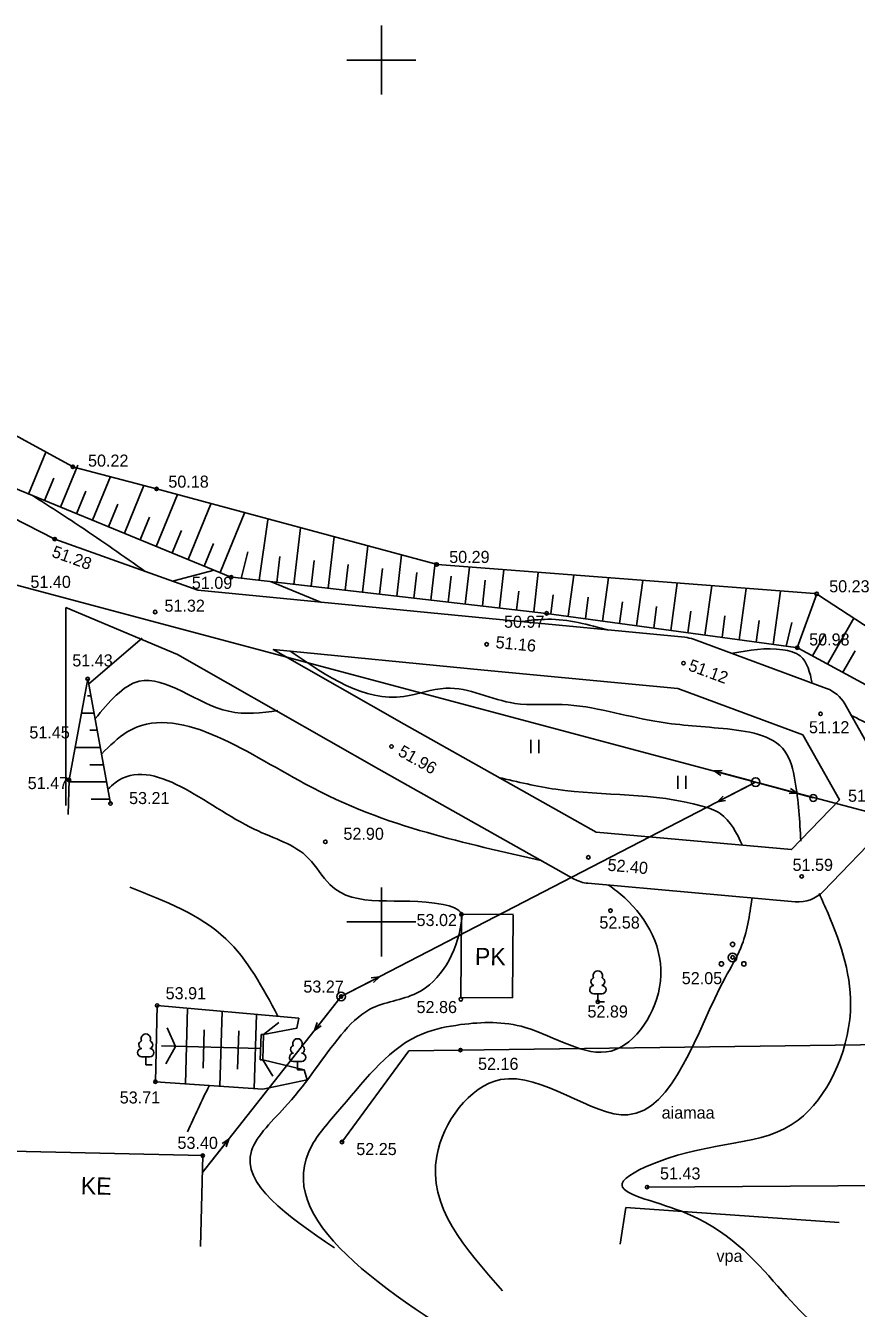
# Model space of a CAD drawing. Extents: x 640903 to 641355, y 6457484 to 6458007.
# Drawn here: x 641229.4 to 641277.5, y 6457527.6 to 6457602 of the extents above; entities that cross this region are included whole.
import ezdxf

# ---------------------------------------------------------------- set-up
doc = ezdxf.new("R2010")
doc.units = 0
for name, color, linetype in [('AED', 7, 'Continuous'), ('HALJASTUS', 7, 'Continuous'), ('HOONE', 7, 'Continuous'), ('HOONEDET', 7, 'Continuous'), ('HORISONTAAL', 7, 'Continuous'), ('KORGUS', 7, 'Continuous'), ('MOOTKORG_MUU', 7, 'Continuous'), ('MPOHULIIN', 7, 'Continuous'), ('POST', 7, 'Continuous'), ('PUU', 7, 'Continuous'), ('RELJEEF', 7, 'Continuous'), ('TEE', 7, 'Continuous'), ('VORK', 7, 'Continuous')]:
    doc.layers.add(name, color=color, linetype=linetype)

msp = doc.modelspace()

# ---------------------------------------------------------------- linework, layer by layer
at = {"layer": 'AED'}
for p, q in [((641264.1617930268, 6457533.437238327), (641263.8384289398, 6457531.298888892)), ((641276.54062, 6457532.56292), (641264.1617930268, 6457533.437238327))]:
    msp.add_line(p, q, dxfattribs=at)
at = {"layer": 'HALJASTUS'}
for p, q in [((641258.6628983121, 6457560.56001322), (641258.6628983121, 6457559.7988975085)), ((641259.1179542891, 6457560.56001322), (641259.1179542891, 6457559.7988975085)), ((641267.190844137, 6457558.482693084), (641267.190844137, 6457557.721577372)), ((641267.645900114, 6457558.482693084), (641267.645900114, 6457557.721577372)), ((641251.5784902094, 6457542.524756078), (641247.7097200002, 6457537.229120001)), ((641281.22002, 6457542.922620001), (641251.5784902094, 6457542.524756078)), ((641265.4013200001, 6457534.61572), (641282.87902, 6457534.73472))]:
    msp.add_line(p, q, dxfattribs=at)
at = {"layer": 'HOONE'}
for p, q in [((641254.6008200002, 6457545.610120001), (641254.63492, 6457550.43982)), ((641254.63492, 6457550.43982), (641257.6276200002, 6457550.44362)), ((641257.5933439919, 6457545.588991345), (641257.6274439918, 6457550.418691345)), ((641254.6008200002, 6457545.610120001), (641257.5933439919, 6457545.588991345)), ((641227.14362, 6457536.734320001), (641239.6330200001, 6457536.440120001)), ((641239.5087576323, 6457531.164924817), (641239.6330200004, 6457536.440120001))]:
    msp.add_line(p, q, dxfattribs=at)
at = {"layer": 'HOONEDET'}
for p, q in [((641242.9724846163, 6457542.0088223545), (641243.0155846163, 6457543.476722354)), ((641243.1655200002, 6457543.47232), (641243.0155846163, 6457543.476722354)), ((641243.12242, 6457542.00442), (641243.1655200002, 6457543.47232)), ((641243.12242, 6457542.00442), (641242.9724846163, 6457542.0088223545))]:
    msp.add_line(p, q, dxfattribs=at)
at = {"layer": 'HORISONTAAL'}
for p, q in [((641237.8874785425, 6457569.7798331715), (641240.3059495213, 6457570.412271547)), ((641243.5599325334, 6457569.7420769185), (641246.5144968132, 6457568.541757605)), ((641236.1187202976, 6457566.469734922), (641233.02, 6457563.8100000005))]:
    msp.add_line(p, q, dxfattribs=at)
for points in [[(641229.760446118, 6457574.738231088), (641232.53, 6457572.94), (641236.295110605, 6457570.333098134)], [(641258.1482778296, 6457567.434943564), (641259.64, 6457567.5600000005), (641263.1700101672, 6457566.922028862)], [(641274.3140462047, 6457554.691274701), (641273.98, 6457558.22), (641273.4, 6457559.9), (641269.81, 6457561.22), (641265.86, 6457561.640000001), (641260.48, 6457562.61), (641257.73, 6457562.68), (641253.73, 6457563.5600000005), (641251.3, 6457563.08), (641244.7047510517, 6457565.709505395)], [(641270.3738370693, 6457565.587902847), (641273.28, 6457565.79), (641274.28, 6457565.43), (641274.9750686279, 6457563.844890862)], [(641233.39, 6457561.78), (641235.9400000001, 6457563.96), (641241.14, 6457562.22), (641243.9974362048, 6457562.260565033)], [(641259.3267896961, 6457553.5487692095), (641252.66, 6457555.18), (641245.55, 6457558.0200000005), (641235.25, 6457561.0200000005), (641233.76, 6457559.74)], [(641277.2071377746, 6457562.005014518), (641279.85, 6457560.600000001), (641283.92, 6457556.93), (641286.47, 6457551.18), (641288.56, 6457549.49), (641288.6900000001, 6457546.08), (641288.16, 6457544.68), (641288.6, 6457540.93), (641289.91, 6457536.7700000005), (641291.71, 6457535.3100000005), (641294.54, 6457534.98), (641296.02, 6457525.34)], [(641234.13, 6457557.71), (641234.56, 6457558.08), (641242.62, 6457555.38), (641245.77, 6457553.69), (641247, 6457552.17), (641253.5700000001, 6457551.01), (641254.63492, 6457550.43982), (641254.63, 6457549.93), (641252.0346307385, 6457545.864731133), (641249.3200000001, 6457544.93), (641247.67, 6457543.45), (641244.55, 6457539.42), (641242.46, 6457536.72), (641247.27, 6457531.09)], [(641256.7856838023, 6457558.38889354), (641260.11, 6457557.7), (641268.6, 6457556.72), (641269.64, 6457556.29), (641270.9376299764, 6457554.426134672)], [(641256.77, 6457524.43), (641245.98, 6457537.0600000005), (641247.7000000001, 6457539.2700000005), (641252.43, 6457543.53), (641254.59, 6457544.04), (641258.33, 6457543.88), (641263.31, 6457542.51), (641266.18, 6457546.5600000005), (641264.11, 6457551.390000001), (641263.1715017376, 6457552.14027656)], [(641243.9962198654, 6457544.531976115), (641240.97, 6457549.0200000005), (641235.41, 6457552.01)], [(641271.487221547, 6457551.376386553), (641270.84, 6457548.5), (641269.93, 6457546.76), (641264.29, 6457538.8100000005), (641256.91, 6457540.850000001), (641253.2000000001, 6457536.42), (641257.02, 6457528.600000001)], [(641278.55, 6457525.5), (641277.55, 6457525.600000001), (641267.4, 6457533.21), (641263.96, 6457534.83), (641265.9400000001, 6457536.05), (641274.16, 6457538.5), (641277.1900000001, 6457544.79), (641275.9, 6457550.48), (641275.3804050412, 6457551.657697208)], [(641238.75, 6457537.83), (641240, 6457540.5), (641240.0041535231, 6457540.508822393)]]:
    msp.add_spline(points, degree=3, dxfattribs=at)
at = {"layer": 'KORGUS'}
for centre in [(641232.09492, 6457576.404020001), (641236.95672, 6457575.12252), (641231.04812, 6457572.212620001), (641253.20932, 6457570.7361200005), (641241.2837200001, 6457570.002720001), (641275.23862, 6457569.03552), (641236.87312, 6457567.98162), (641259.57892, 6457567.90252), (641256.09722, 6457566.10662), (641274.11532, 6457565.908019999), (641267.51622, 6457565.0146200005), (641232.9636200002, 6457564.098620001), (641232.9636200002, 6457564.098620001), (641275.46482, 6457562.07552), (641250.57782, 6457560.177620001), (641231.8787200002, 6457558.23642), (641234.28172, 6457556.87302), (641246.74632, 6457554.64502), (641261.99712, 6457553.745020001), (641274.3695200001, 6457552.64082), (641263.2818200001, 6457550.65572), (641254.63492, 6457550.43982), (641270.36372, 6457547.94342), (641247.65562, 6457545.675519999), (641254.6008200009, 6457545.510120001), (641262.54822, 6457545.3622200005), (641236.9897200001, 6457545.15772), (641254.57822, 6457542.56502), (641236.88902, 6457540.73102), (641247.7097200002, 6457537.229120001), (641239.6330200001, 6457536.440120001), (641265.4013200001, 6457534.61572)]:
    msp.add_circle(centre, 0.1, dxfattribs=at)
at = {"layer": 'MPOHULIIN'}
for p, q in [((641271.69932, 6457558.11562), (641219.93502, 6457571.90632)), ((641271.69932, 6457558.11562), (641247.65562, 6457545.675519999)), ((641269.2835611585, 6457558.759159953), (641269.7582639304, 6457558.786351785)), ((641269.2835611585, 6457558.759159953), (641269.6808268353, 6457558.497889788)), ((641271.4577268347, 6457558.179933216), (641269.2835611585, 6457558.759159953)), ((641271.6993199998, 6457558.11562), (641271.6993199998, 6457558.11562)), ((641271.6993199998, 6457558.11562), (641271.6993199998, 6457558.11562)), ((641271.6993200001, 6457558.11562), (641271.6993200001, 6457558.11562)), ((641324.81132, 6457543.95932), (641271.69932, 6457558.11562)), ((641271.4772958198, 6457558.000690847), (641269.4789317438, 6457556.966746449)), ((641271.9409057528, 6457558.051278948), (641274.1150046694, 6457557.471801683)), ((641274.1150046694, 6457557.471801683), (641273.6402987674, 6457557.444664551)), ((641274.1150046694, 6457557.471801683), (641273.7177691016, 6457557.733117622)), ((641269.4789317438, 6457556.966746449), (641269.8118861342, 6457557.306192308)), ((641269.4789317438, 6457556.966746449), (641269.9486325618, 6457557.04066031)), ((641247.877644181, 6457545.790449152), (641249.876008257, 6457546.824393552)), ((641249.876008257, 6457546.824393552), (641249.406307439, 6457546.75047969)), ((641249.876008257, 6457546.824393552), (641249.5430538664, 6457546.484947693)), ((641239.6094705573, 6457535.440397329), (641247.65562, 6457545.675519999)), ((641247.5011480004, 6457545.478944701), (641246.1105935657, 6457543.710086775)), ((641247.6556200003, 6457545.675519999), (641247.6556200003, 6457545.675519999)), ((641247.6556199997, 6457545.675520001), (641247.6556199997, 6457545.675520001)), ((641246.1105935657, 6457543.710086775), (641246.2730281526, 6457544.156961614)), ((641246.1105935657, 6457543.710086775), (641246.50748335, 6457543.971927598)), ((641239.763942557, 6457535.636972628), (641241.1544969917, 6457537.405830555)), ((641241.1544969917, 6457537.405830555), (641240.7576072073, 6457537.1439897325)), ((641241.1544969917, 6457537.405830555), (641240.9920624048, 6457536.9589557145)), ((641239.6094705575, 6457535.440397329), (641239.6094705575, 6457535.440397329))]:
    msp.add_line(p, q, dxfattribs=at)
at = {"layer": 'POST'}
msp.add_line((641275.03992, 6457557.19202), (641271.69932, 6457558.11562), dxfattribs=at)
for centre, radius in [((641271.69932, 6457558.11562), 0.25), ((641275.0399199999, 6457557.192019999), 0.20000000000000018), ((641247.65562, 6457545.675519999), 0.25), ((641247.65562, 6457545.675519999), 0.023351047801725144)]:
    msp.add_circle(centre, radius, dxfattribs=at)
at = {"layer": 'PUU'}
for p, q in [((641262.78822, 6457545.83722), (641262.30822, 6457545.83722)), ((641262.54822, 6457545.3622200005), (641262.54822, 6457545.83722)), ((641262.92822, 6457545.3622200005), (641262.54822, 6457545.3622200005)), ((641236.5697200001, 6457542.176820001), (641236.0897200002, 6457542.176820001)), ((641236.3297200002, 6457541.701820001), (641236.3297200002, 6457542.176820001)), ((641236.7097200002, 6457541.701820001), (641236.3297200002, 6457541.701820001)), ((641245.37132, 6457541.90342), (641244.89132, 6457541.90342)), ((641245.13132, 6457541.42842), (641245.13132, 6457541.90342)), ((641245.51132, 6457541.42842), (641245.13132, 6457541.42842))]:
    msp.add_line(p, q, dxfattribs=at)
for centre, radius in [((641270.36372, 6457548.69342), 0.125), ((641269.71372, 6457547.56842), 0.125), ((641270.36372, 6457547.94342), 0.25), ((641271.01372, 6457547.56842), 0.125)]:
    msp.add_circle(centre, radius, dxfattribs=at)
for centre, radius, start, end in [((641262.5482199994, 6457546.88222), 0.27697021465351856, 332.5798988982388, 207.4201001198836), ((641262.3107266137, 6457546.074713387), 0.2375066138490217, 90.00160104940193, 269.39529660626374), ((641262.3781682262, 6457546.534798365), 0.23257341753210853, 109.02173550060503, 253.14153991577518), ((641262.7183043807, 6457546.534797746), 0.23256337161259233, 286.850816263692, 70.98590916530907), ((641262.7857133863, 6457546.074713387), 0.23750661384902153, 270.60470339373626, 89.99839895059813), ((641236.3297199996, 6457543.221820001), 0.27697021465351856, 332.5798988982388, 207.4201001198836), ((641245.1313199995, 6457542.94842), 0.27697021465351856, 332.5798988982388, 207.4201001198836), ((641236.0922266139, 6457542.414313387), 0.2375066138490217, 90.00160104940193, 269.39529660626374), ((641236.1596682264, 6457542.874398366), 0.23257341753210853, 109.02173550060503, 253.14153991577518), ((641236.4998043808, 6457542.874397746), 0.23256337161259233, 286.850816263692, 70.98590916530907), ((641236.5672133864, 6457542.414313387), 0.23750661384902153, 270.60470339373626, 89.99839895059813), ((641244.9612682263, 6457542.600998364), 0.23257341753210853, 109.02173550060503, 253.14153991577518), ((641245.3014043807, 6457542.600997746), 0.23256337161259233, 286.850816263692, 70.98590916530907), ((641244.8938266138, 6457542.140913387), 0.2375066138490217, 90.00160104940193, 269.39529660626374), ((641245.3688133863, 6457542.140913387), 0.23750661384902153, 270.60470339373626, 89.99839895059813)]:
    msp.add_arc(centre, radius, start, end, dxfattribs=at)
at = {"layer": 'RELJEEF'}
for p, q in [((641223.8703354968, 6457580.89351999), (641232.0415695168, 6457576.433142079)), ((641230.5361263412, 6457577.25490847), (641229.5383608467, 6457574.824408361)), ((641241.2196586012, 6457570.0290183965), (641226.6120855336, 6457576.025698797)), ((641232.3862931905, 6457576.495380571), (641231.388527696, 6457574.064880461)), ((641231.000480546, 6457575.752834293), (641230.4634442714, 6457574.444644411)), ((641234.2811176142, 6457575.844635988), (641233.2386945456, 6457573.305352563)), ((641236.2257397472, 6457575.315195798), (641235.0888613949, 6457572.545824664)), ((641232.8506473952, 6457574.993306394), (641232.3136111206, 6457573.685116512)), ((641238.176609632, 6457574.800974777), (641236.9390282443, 6457571.786296764)), ((641234.7008142446, 6457574.233778494), (641234.1637779699, 6457572.925588612)), ((641240.1274795169, 6457574.286753756), (641238.7891950938, 6457571.026768866)), ((641242.0783494017, 6457573.772532735), (641240.6393619431, 6457570.267240967)), ((641236.550981094, 6457573.474250594), (641236.0139448193, 6457572.166060712)), ((641242.8975986489, 6457569.831311259), (641243.4115789573, 6457573.332802111)), ((641238.4011479433, 6457572.714722696), (641237.8641116687, 6457571.406532814)), ((641247.2511334721, 6457572.344169752), (641246.908227101, 6457569.357053935)), ((641240.2513147927, 6457571.955194796), (641239.714278518, 6457570.6470049145)), ((641241.8696380322, 6457569.927682568), (641242.2551232633, 6457571.469623493)), ((641249.2037717068, 6457571.817173926), (641248.8951780066, 6457569.128961631)), ((641244.0993682322, 6457571.193746018), (641243.9278007424, 6457569.699192388)), ((641246.0863191378, 6457570.965653717), (641245.9147516481, 6457569.471100086)), ((641248.0732700435, 6457570.737561412), (641247.9017025538, 6457569.243007783)), ((641251.1564099415, 6457571.2901781), (641250.8821289123, 6457568.900869329)), ((641253.1203931276, 6457570.862010079), (641252.8690798179, 6457568.672777027)), ((641253.2559580212, 6457570.732519676), (641275.1106357746, 6457569.0454000225)), ((641250.0602209491, 6457570.50946911), (641249.8886534594, 6457569.014915481)), ((641252.0471718548, 6457570.281376807), (641251.875604365, 6457568.786823178)), ((641254.0341227604, 6457570.053284504), (641253.8625552707, 6457568.558730874)), ((641255.1023010154, 6457570.5899871895), (641254.8560307235, 6457568.444684723)), ((641257.097752394, 6457570.435943956), (641256.8429816292, 6457568.216592422)), ((641259.0932037727, 6457570.281900722), (641258.8299325348, 6457567.988500118)), ((641263.1569137817, 6457569.968193739), (641262.8126113389, 6457567.458833985)), ((641256.021073666, 6457569.825192201), (641255.8495061763, 6457568.330638571)), ((641265.1544934456, 6457569.813986207), (641264.794047206, 6457567.186966547)), ((641267.1520731093, 6457569.659778676), (641266.7754830732, 6457566.915099107)), ((641269.149652773, 6457569.505571144), (641268.7569189403, 6457566.6432316685)), ((641271.1472324368, 6457569.351363612), (641270.7383548075, 6457566.37136423)), ((641257.9611902147, 6457569.189117837), (641257.836457082, 6457568.102546269)), ((641259.9494036876, 6457568.972023973), (641259.8234079875, 6457567.874453966)), ((641261.9942613402, 6457568.851027043), (641261.8218934053, 6457567.594767706)), ((641263.9756972075, 6457568.579159604), (641263.8033292725, 6457567.322900265)), ((641273.1448121008, 6457569.197156081), (641272.7197906747, 6457566.09949679)), ((641274.11532, 6457565.908019999), (641275.23862, 6457569.03552)), ((641275.3460171686, 6457568.965210507), (641294.8341828522, 6457556.206931246)), ((641265.9571330746, 6457568.307292164), (641265.7847651396, 6457567.051032827)), ((641267.9385689418, 6457568.035424726), (641267.7662010068, 6457566.779165388)), ((641269.920004809, 6457567.763557288), (641269.7476368741, 6457566.507297949)), ((641271.9014406762, 6457567.491689848), (641271.7290727411, 6457566.23543051)), ((641273.4687190756, 6457565.9978747945), (641273.7915998353, 6457567.366889215)), ((641275.8724997048, 6457564.952153889), (641277.3915877636, 6457567.626040812)), ((641275.003019981, 6457565.4461225225), (641275.7244167662, 6457566.715919502)), ((641290.3804328078, 6457557.060165632), (641274.1956648962, 6457565.864314189)), ((641276.7419794286, 6457564.458185256), (641277.4633762138, 6457565.727982236)), ((641231.8787200002, 6457558.23642), (641232.9636200002, 6457564.098620001)), ((641234.28172, 6457556.87302), (641232.9636200002, 6457564.098620001)), ((641232.9427291955, 6457563.121245864), (641233.1419134083, 6457563.121245864)), ((641232.5976732222, 6457562.121245864), (641233.3243342453, 6457562.121245864)), ((641233.0914503495, 6457561.121245864), (641233.5067550823, 6457561.121245864)), ((641232.2275391432, 6457560.121245865), (641233.689175919, 6457560.121245865)), ((641233.0914503495, 6457559.121245864), (641233.8715967562, 6457559.121245864)), ((641231.8316823755, 6457556.239575308), (641231.87872, 6457558.23642)), ((641231.8574050637, 6457558.121245864), (641234.0540175932, 6457558.121245864)), ((641233.1556978881, 6457557.121245864), (641234.2364384301, 6457557.121245864)), ((641236.9897200001, 6457545.15772), (641236.88902, 6457540.73102)), ((641236.9897200001, 6457545.15772), (641245.20652, 6457544.41442)), ((641238.7569490889, 6457544.997854678), (641238.6281730369, 6457540.611999225)), ((641240.752510627, 6457544.817334171), (641240.6250224955, 6457540.475342721)), ((641242.7480721651, 6457544.636813666), (641242.6218719541, 6457540.3386862185)), ((641243.1655200002, 6457543.47232), (641244.0378199255, 6457544.158155895)), ((641239.7203605, 6457543.7370426515), (641239.6551968831, 6457541.517699849)), ((641241.7194989492, 6457543.678344604), (641241.6543353323, 6457541.4590018)), ((641242.9912502364, 6457542.647941926), (641237.2494969347, 6457542.816529406)), ((641243.12242, 6457542.00442), (641243.6962831735, 6457541.054704732)), ((641236.88902, 6457540.73102), (641243.12243, 6457540.30443))]:
    msp.add_line(p, q, dxfattribs=at)
for points in [[(641232.153693882, 6457576.388528057), (641236.95672, 6457575.12252), (641253.1641590742, 6457570.7483084425)], [(641245.2984952375, 6457572.871165576), (641244.9212761953, 6457569.585146236)], [(641274.0247058581, 6457565.920452921), (641259.57892, 6457567.90252), (641241.3525175003, 6457569.994822382)], [(641261.1593341179, 6457570.12240127), (641260.8311754718, 6457567.730701424)], [(641243.1655200002, 6457543.47232), (641245.0979043116, 6457543.836918201), (641245.20652, 6457544.41442)], [(641237.4840538488, 6457541.768122073), (641238.0627988399, 6457542.7768338155), (641237.5722917033, 6457543.8651431)], [(641243.12243, 6457540.30443), (641245.6802519758, 6457540.831368287), (641245.51132, 6457541.42842), (641243.12242, 6457542.00442)]]:
    msp.add_lwpolyline(points, dxfattribs=at)
for centre, start, end in [((641232.2811338743, 6457576.872014406), 241.3714875140852, 255.2335261971349), ((641253.2944421141, 6457571.231036451), 254.8963460469268, 265.5856819862449), ((641241.4095405759, 6457570.491560109), 247.6809380827159, 263.45138841520435), ((641275.0721516818, 6457568.546883248), 56.78851287532286, 85.58568198624495), ((641273.9567389984, 6457565.4250939535), 61.454806860211065, 82.18738418617755)]:
    msp.add_arc(centre, 0.5, start, end, dxfattribs=at)
at = {"layer": 'TEE'}
for p, q in [((641217.1323820482, 6457579.273818966), (641231.04812, 6457572.212620001)), ((641231.04812, 6457572.212620001), (641239.3511020059, 6457569.247050684)), ((641231.6899585373, 6457568.24122786), (641231.6899585373, 6457556.754566925)), ((641238.1672846274, 6457565.518522851), (641231.6899585373, 6457568.24122786)), ((641268.0974731426, 6457566.398953449), (641275.8128066165, 6457563.546106832)), ((641276.8620397209, 6457562.651278078), (641279.5356040068, 6457557.901572237)), ((641279.2340881773, 6457555.533980799), (641275.616646457, 6457551.773588682)), ((641273.9975146707, 6457551.168058447), (641261.9709686487, 6457552.241392003))]:
    msp.add_line(p, q, dxfattribs=at)
for points in [[(641239.3511020059, 6457569.247050684), (641256.2414218186, 6457567.599673193), (641267.5942376484, 6457566.514002392)], [(641261.1671622572, 6457552.4909262275), (641249.8385917438, 6457558.872417449), (641238.1672846274, 6457565.518522851)]]:
    msp.add_lwpolyline(points, dxfattribs=at)
msp.add_lwpolyline([(641255.9530181809, 6457564.613566804), (641267.1790981874, 6457563.540015765), (641274.4278986123, 6457560.859675914), (641276.5565914676, 6457557.077958399), (641273.7868663019, 6457554.198782042), (641262.452028238, 6457555.210382712), (641251.3170482565, 6457561.48282255), (641243.7246268379, 6457565.806248585)], close=True, dxfattribs=at)
for centre, radius, start, end in [((641267.4038460634, 6457564.523085256), 2.0000000005156617, 69.70745966676793, 84.53741102907696), ((641275.119179537, 6457561.670238639), 2.000000000538509, 29.374746925334932, 69.70745965651787), ((641262.1487560789, 6457554.233474238), 2.00000000001616, 240.60702633323274, 264.9000334644561), ((641274.1753021011, 6457553.160140681), 2.0000000004949023, 264.9000334622791, 316.1100045968358)]:
    msp.add_arc(centre, radius, start, end, dxfattribs=at)
at = {"layer": 'VORK'}
for p, q in [((641250, 6457602.0001775585), (641250, 6457597.9998224415)), ((641247.9998224418, 6457600), (641252.0001775583, 6457600)), ((641250, 6457552.0001775585), (641250, 6457547.9998224415)), ((641247.9998224418, 6457550), (641252.0001775583, 6457550))]:
    msp.add_line(p, q, dxfattribs=at)

# ---------------------------------------------------------------- texts
at = {"layer": 'HALJASTUS'}
msp.add_text('aiamaa', height=0.7000000000000001, dxfattribs=at).set_placement((641266.2472706463, 6457538.588088704))
at = {"layer": 'HOONE'}
for s, rotation, p in [('PK', 359.59547101888063, (641255.4149926289, 6457547.497408514)), ('KE', 358.65059157684107, (641232.5500293615, 6457534.205357572))]:
    msp.add_text(s, height=0.9999999999999999, rotation=rotation, dxfattribs=at).set_placement(p)
at = {"layer": 'KORGUS'}
for s, p in [('50.22', (641232.9822780221, 6457576.415353663)), ('50.18', (641237.6402245678, 6457575.194650431)), ('50.29', (641253.9269755934, 6457570.8258178085)), ('51.40', (641229.641406017, 6457569.380248192)), ('51.09', (641239.0024595299, 6457569.322880594)), ('50.23', (641275.9638813202, 6457569.123258037)), ('51.32', (641237.415358183, 6457567.998926112)), ('50.97', (641257.1072287521, 6457567.067336802)), ('50.98', (641274.8034609832, 6457566.039969459)), ('51.12', (641274.7894167744, 6457560.947758755)), ('51.24', (641277.056089476, 6457556.971524362)), ('51.59', (641273.840755018, 6457552.961640626)), ('52.58', (641262.6367866835, 6457549.616174685))]:
    msp.add_text(s, height=0.7000000000000001, dxfattribs=at).set_placement(p)
for s, height, rotation, p in [('51.28', 0.6999999999999998, 340.34483811238425, (641230.8276836142, 6457571.19743171)), ('51.16', 0.7000000000000001, 354.48106307703335, (641256.5941703432, 6457565.893943243)), ('51.12', 0.7000000000000001, 339.7074596479569, (641267.7381630099, 6457564.61079288)), ('51.96', 0.7000000000000001, 330.4990452623703, (641250.9044574, 6457559.690202446)), ('52.40', 0.7000000000000001, 354.9000334808999, (641263.0870805874, 6457552.976853672))]:
    msp.add_text(s, height=height, rotation=rotation, dxfattribs=at).set_placement(p)
at = {"layer": 'MOOTKORG_MUU'}
for s, p in [('51.43', (641232.0695048186, 6457564.825559547)), ('51.45', (641229.5801160148, 6457560.645026462)), ('51.47', (641229.4837447071, 6457557.705701575)), ('53.21', (641235.3623944845, 6457556.838359803)), ('52.90', (641247.7942931941, 6457554.766376685)), ('53.02', (641252.0346307385, 6457549.761951537)), ('52.05', (641267.4140413225, 6457546.389375921)), ('53.91', (641237.4825632566, 6457545.514731133)), ('53.27', (641245.4693353932, 6457545.900216367)), ('52.86', (641252.0346307385, 6457544.712512364)), ('52.89', (641261.9462367658, 6457544.454646749)), ('52.16', (641255.6003691286, 6457541.418950553)), ('53.71', (641234.8203058781, 6457539.467431568)), ('53.40', (641238.1692088252, 6457536.8332824875)), ('52.25', (641248.5385527468, 6457536.474255947)), ('51.43', (641266.153027336, 6457535.058444236))]:
    msp.add_text(s, height=0.7000000000000001, dxfattribs=at).set_placement(p)
at = {"layer": 'RELJEEF'}
msp.add_text('vpa', height=0.7000000000000001, dxfattribs=at).set_placement((641269.4275238045, 6457530.276063404))

doc.saveas('drawing.dxf')
